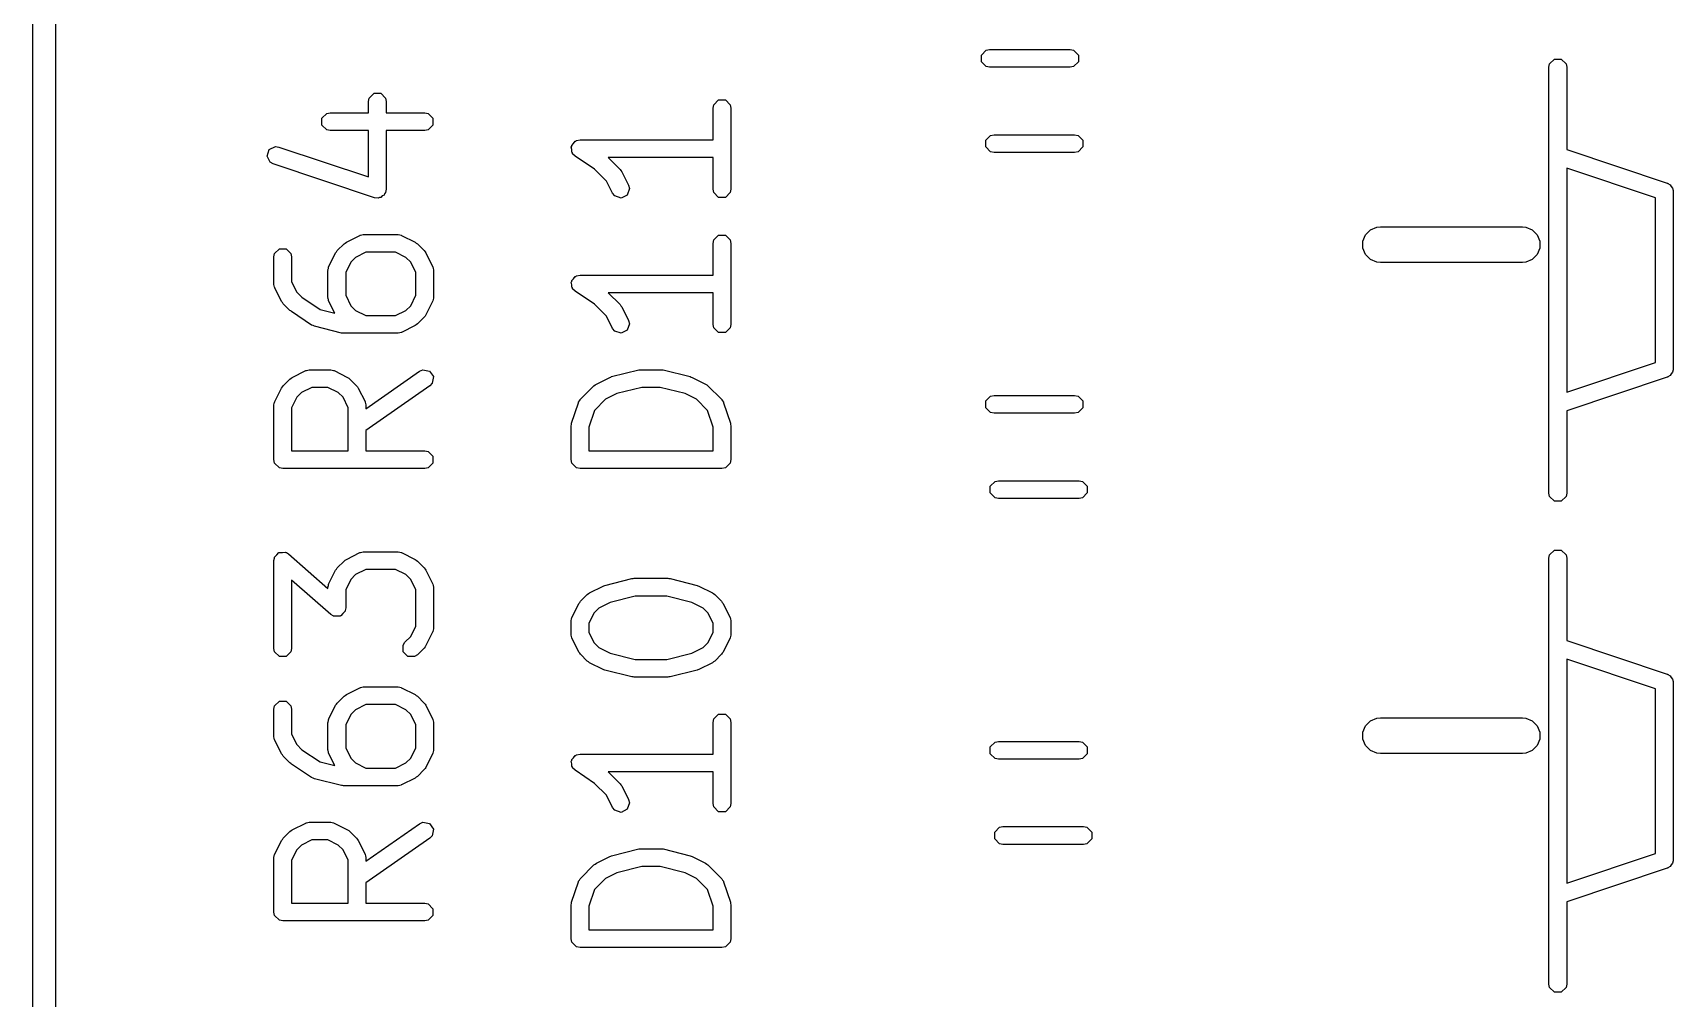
# Model space of a CAD drawing. Header units: inches. Extents: x 0 to 5.35, y 0.16 to 3.26.
# Drawn here: x 4.983 to 5.3469, y 1.6974 to 1.9116 of the extents above; entities that cross this region are included whole.
import ezdxf

# ---------------------------------------------------------------- set-up
doc = ezdxf.new("R2010")
doc.units = ezdxf.units.IN
doc.header["$MEASUREMENT"] = 0
doc.layers.add('BLACK', color=250, linetype='CONTINUOUS')

msp = doc.modelspace()

# ---------------------------------------------------------------- linework, layer by layer
at = {"layer": 'BLACK', "linetype": 'CONTINUOUS'}
for p, q in [((4.98797, 3.21953), (4.98797, 0.16047)), ((4.98297, 0.16297), (4.98297, 3.21703)), ((5.19342, 1.90667), (5.19448, 1.90774)), ((5.19448, 1.90774), (5.19523, 1.90789)), ((5.19523, 1.90789), (5.21311, 1.90789)), ((5.21311, 1.90789), (5.21387, 1.90774)), ((5.21387, 1.90774), (5.21493, 1.90667)), ((5.19342, 1.90517), (5.19342, 1.90667)), ((5.19448, 1.9041), (5.19342, 1.90517)), ((5.19523, 1.90395), (5.19448, 1.9041)), ((5.21311, 1.90395), (5.19523, 1.90395)), ((5.21387, 1.9041), (5.21311, 1.90395)), ((5.21493, 1.90517), (5.21387, 1.9041)), ((5.21493, 1.90667), (5.21493, 1.90517)), ((5.31933, 1.90396), (5.31948, 1.90472)), ((5.31933, 1.80948), (5.31933, 1.90396)), ((5.31948, 1.90472), (5.32055, 1.90578)), ((5.32055, 1.90578), (5.32205, 1.90578)), ((5.32205, 1.90578), (5.32312, 1.90472)), ((5.32312, 1.90472), (5.32327, 1.90396)), ((5.32327, 1.90396), (5.32327, 1.8857)), ((5.05745, 1.89638), (5.0576, 1.89713)), ((5.05745, 1.89385), (5.05745, 1.89638)), ((5.0576, 1.89713), (5.05867, 1.8982)), ((5.05867, 1.8982), (5.06017, 1.8982)), ((5.06017, 1.8982), (5.06124, 1.89713)), ((5.06124, 1.89713), (5.06139, 1.89638)), ((5.06139, 1.89638), (5.06139, 1.89385)), ((5.13404, 1.89563), (5.13511, 1.8967)), ((5.13511, 1.8967), (5.13662, 1.8967)), ((5.13662, 1.8967), (5.13768, 1.89563)), ((5.0471, 1.89263), (5.04817, 1.8937)), ((5.0471, 1.89113), (5.0471, 1.89263)), ((5.04817, 1.8937), (5.04892, 1.89385)), ((5.04892, 1.89385), (5.05745, 1.89385)), ((5.06139, 1.89385), (5.06992, 1.89385)), ((5.06992, 1.89385), (5.07067, 1.8937)), ((5.07067, 1.8937), (5.07174, 1.89263)), ((5.07174, 1.89263), (5.07174, 1.89113)), ((5.13389, 1.89488), (5.13404, 1.89563)), ((5.13389, 1.88785), (5.13389, 1.89488)), ((5.13768, 1.89563), (5.13783, 1.89488)), ((5.13783, 1.89488), (5.13783, 1.87688)), ((5.04817, 1.89006), (5.0471, 1.89113)), ((5.04892, 1.88991), (5.04817, 1.89006)), ((5.05745, 1.88991), (5.04892, 1.88991)), ((5.05745, 1.87961), (5.05745, 1.88991)), ((5.06992, 1.88991), (5.06139, 1.88991)), ((5.06139, 1.88991), (5.06139, 1.87688)), ((5.07067, 1.89006), (5.06992, 1.88991)), ((5.07174, 1.89113), (5.07067, 1.89006)), ((5.1944, 1.88778), (5.19546, 1.88884)), ((5.19546, 1.88884), (5.19622, 1.88899)), ((5.19622, 1.88899), (5.2141, 1.88899)), ((5.2141, 1.88899), (5.21485, 1.88884)), ((5.21485, 1.88884), (5.21592, 1.88778)), ((5.03496, 1.88424), (5.03543, 1.88567)), ((5.03543, 1.88567), (5.03678, 1.88634)), ((5.03678, 1.88634), (5.03754, 1.88625)), ((5.03754, 1.88625), (5.05745, 1.87961)), ((5.10243, 1.88626), (5.10255, 1.88643)), ((5.10255, 1.8857), (5.10243, 1.88626)), ((5.10255, 1.88663), (5.10295, 1.88704)), ((5.10255, 1.88643), (5.10255, 1.88663)), ((5.10255, 1.88513), (5.10255, 1.8857)), ((5.10269, 1.88498), (5.10255, 1.88513)), ((5.10295, 1.88704), (5.10327, 1.88752)), ((5.10327, 1.88752), (5.10347, 1.88755)), ((5.10347, 1.88755), (5.10361, 1.8877)), ((5.10361, 1.8877), (5.10437, 1.88785)), ((5.10437, 1.88785), (5.13389, 1.88785)), ((5.1944, 1.88627), (5.1944, 1.88778)), ((5.19546, 1.8852), (5.1944, 1.88627)), ((5.19622, 1.88505), (5.19546, 1.8852)), ((5.21485, 1.8852), (5.2141, 1.88505)), ((5.21592, 1.88627), (5.21485, 1.8852)), ((5.21592, 1.88778), (5.21592, 1.88627)), ((5.32327, 1.8857), (5.34554, 1.87827)), ((5.03563, 1.88289), (5.03496, 1.88424)), ((5.0363, 1.88251), (5.03563, 1.88289)), ((5.0588, 1.87501), (5.0363, 1.88251)), ((5.10273, 1.88478), (5.10269, 1.88498)), ((5.10327, 1.88424), (5.10273, 1.88478)), ((5.10761, 1.88135), (5.10327, 1.88424)), ((5.13389, 1.88391), (5.11062, 1.88391)), ((5.11062, 1.88391), (5.11326, 1.88127)), ((5.13389, 1.87688), (5.13389, 1.88391)), ((5.2141, 1.88505), (5.19622, 1.88505)), ((5.34295, 1.87499), (5.32327, 1.88155)), ((5.32327, 1.88155), (5.32327, 1.83189)), ((5.11025, 1.87871), (5.10761, 1.88135)), ((5.1116, 1.876), (5.11025, 1.87871)), ((5.11326, 1.88127), (5.11343, 1.88101)), ((5.11343, 1.88101), (5.11363, 1.88076)), ((5.11363, 1.88076), (5.11513, 1.87776)), ((5.34554, 1.87827), (5.34563, 1.87822)), ((5.34563, 1.87822), (5.34567, 1.87822)), ((5.34567, 1.87822), (5.34573, 1.87816)), ((5.34573, 1.87816), (5.34621, 1.87789)), ((5.34621, 1.87789), (5.34642, 1.87748)), ((5.05956, 1.87492), (5.0588, 1.87501)), ((5.05985, 1.87506), (5.05956, 1.87492)), ((5.06017, 1.87506), (5.05985, 1.87506)), ((5.0605, 1.87539), (5.06017, 1.87506)), ((5.06091, 1.87559), (5.0605, 1.87539)), ((5.06101, 1.8759), (5.06091, 1.87559)), ((5.06124, 1.87613), (5.06101, 1.8759)), ((5.06139, 1.87688), (5.06124, 1.87613)), ((5.11208, 1.87539), (5.1116, 1.876)), ((5.1135, 1.87492), (5.11208, 1.87539)), ((5.11485, 1.87559), (5.1135, 1.87492)), ((5.11533, 1.87702), (5.11485, 1.87559)), ((5.11513, 1.87776), (5.11533, 1.87702)), ((5.13404, 1.87613), (5.13389, 1.87688)), ((5.13511, 1.87506), (5.13404, 1.87613)), ((5.13662, 1.87506), (5.13511, 1.87506)), ((5.13768, 1.87613), (5.13662, 1.87506)), ((5.13783, 1.87688), (5.13768, 1.87613)), ((5.34295, 1.83845), (5.34295, 1.87499)), ((5.34642, 1.87748), (5.34674, 1.87716)), ((5.34674, 1.87716), (5.34685, 1.87662)), ((5.34685, 1.87662), (5.34688, 1.87654)), ((5.34688, 1.87654), (5.34687, 1.8765)), ((5.34687, 1.8765), (5.34689, 1.87641)), ((5.34689, 1.87641), (5.34689, 1.83704)), ((5.27866, 1.86678), (5.27974, 1.86787)), ((5.27974, 1.86787), (5.28116, 1.86846)), ((5.28116, 1.86846), (5.28193, 1.86853)), ((5.28193, 1.86853), (5.31343, 1.86853)), ((5.31343, 1.86853), (5.31419, 1.86846)), ((5.31419, 1.86846), (5.31561, 1.86787)), ((5.31561, 1.86787), (5.3167, 1.86678)), ((5.0366, 1.86264), (5.03767, 1.8637)), ((5.03767, 1.8637), (5.03917, 1.8637)), ((5.03917, 1.8637), (5.04024, 1.86264)), ((5.05035, 1.86301), (5.05053, 1.86327)), ((5.05053, 1.86327), (5.05203, 1.86477)), ((5.05203, 1.86477), (5.05229, 1.86495)), ((5.05229, 1.86495), (5.05254, 1.86514)), ((5.05254, 1.86514), (5.05554, 1.86664)), ((5.05554, 1.86664), (5.05563, 1.86667)), ((5.05563, 1.86667), (5.05567, 1.8667)), ((5.05567, 1.8667), (5.05597, 1.86676)), ((5.05597, 1.86676), (5.05628, 1.86685)), ((5.05628, 1.86685), (5.05632, 1.86683)), ((5.05632, 1.86683), (5.05642, 1.86685)), ((5.05642, 1.86685), (5.06392, 1.86685)), ((5.06392, 1.86685), (5.06401, 1.86683)), ((5.06401, 1.86683), (5.06406, 1.86685)), ((5.06406, 1.86685), (5.06436, 1.86676)), ((5.06436, 1.86676), (5.06467, 1.8667)), ((5.06467, 1.8667), (5.0647, 1.86667)), ((5.0647, 1.86667), (5.0648, 1.86664)), ((5.0648, 1.86664), (5.0678, 1.86514)), ((5.0678, 1.86514), (5.06805, 1.86495)), ((5.06805, 1.86495), (5.06831, 1.86477)), ((5.06831, 1.86477), (5.06981, 1.86327)), ((5.06981, 1.86327), (5.06998, 1.86301)), ((5.13389, 1.86488), (5.13404, 1.86564)), ((5.13389, 1.85785), (5.13389, 1.86488)), ((5.13404, 1.86564), (5.13511, 1.8667)), ((5.13511, 1.8667), (5.13662, 1.8667)), ((5.13662, 1.8667), (5.13768, 1.86564)), ((5.13768, 1.86564), (5.13783, 1.86488)), ((5.13783, 1.86488), (5.13783, 1.84688)), ((5.27807, 1.86536), (5.27866, 1.86678)), ((5.27807, 1.86383), (5.27807, 1.86536)), ((5.27866, 1.86241), (5.27807, 1.86383)), ((5.3167, 1.86678), (5.31729, 1.86536)), ((5.31729, 1.86383), (5.3167, 1.86241)), ((5.31729, 1.86536), (5.31729, 1.86383)), ((5.03645, 1.86188), (5.0366, 1.86264)), ((5.03645, 1.85588), (5.03645, 1.86188)), ((5.04024, 1.86264), (5.04039, 1.86188)), ((5.04039, 1.86188), (5.04039, 1.85635)), ((5.04854, 1.85933), (5.0486, 1.85964)), ((5.0486, 1.85964), (5.04863, 1.85967)), ((5.04863, 1.85967), (5.04866, 1.85976)), ((5.04866, 1.85976), (5.05016, 1.86276)), ((5.05016, 1.86276), (5.05035, 1.86301)), ((5.05354, 1.86072), (5.05239, 1.85842)), ((5.05459, 1.86176), (5.05354, 1.86072)), ((5.05688, 1.86291), (5.05459, 1.86176)), ((5.06345, 1.86291), (5.05688, 1.86291)), ((5.06575, 1.86176), (5.06345, 1.86291)), ((5.0668, 1.86072), (5.06575, 1.86176)), ((5.06795, 1.85842), (5.0668, 1.86072)), ((5.06998, 1.86301), (5.07018, 1.86276)), ((5.07018, 1.86276), (5.07168, 1.85976)), ((5.07168, 1.85976), (5.0717, 1.85967)), ((5.0717, 1.85967), (5.07174, 1.85964)), ((5.07174, 1.85964), (5.0718, 1.85933)), ((5.27974, 1.86132), (5.27866, 1.86241)), ((5.28116, 1.86073), (5.27974, 1.86132)), ((5.28193, 1.86066), (5.28116, 1.86073)), ((5.31343, 1.86066), (5.28193, 1.86066)), ((5.31419, 1.86073), (5.31343, 1.86066)), ((5.31561, 1.86132), (5.31419, 1.86073)), ((5.3167, 1.86241), (5.31561, 1.86132)), ((5.04039, 1.85635), (5.04154, 1.85405)), ((5.04845, 1.85888), (5.04847, 1.85898)), ((5.04845, 1.85288), (5.04845, 1.85888)), ((5.04846, 1.85902), (5.04854, 1.85933)), ((5.04847, 1.85898), (5.04846, 1.85902)), ((5.05239, 1.85842), (5.05239, 1.85335)), ((5.06795, 1.85335), (5.06795, 1.85842)), ((5.0718, 1.85933), (5.07188, 1.85902)), ((5.07188, 1.85902), (5.07187, 1.85898)), ((5.07187, 1.85898), (5.07189, 1.85888)), ((5.07189, 1.85888), (5.07189, 1.85288)), ((5.10243, 1.85627), (5.10255, 1.85643)), ((5.10255, 1.8557), (5.10243, 1.85627)), ((5.10255, 1.85664), (5.10295, 1.85704)), ((5.10255, 1.85643), (5.10255, 1.85664)), ((5.10295, 1.85704), (5.10327, 1.85752)), ((5.10327, 1.85752), (5.10347, 1.85756)), ((5.10347, 1.85756), (5.10361, 1.8577)), ((5.10361, 1.8577), (5.10437, 1.85785)), ((5.10437, 1.85785), (5.13389, 1.85785)), ((5.03647, 1.85579), (5.03645, 1.85588)), ((5.03646, 1.85574), (5.03647, 1.85579)), ((5.03654, 1.85544), (5.03646, 1.85574)), ((5.0366, 1.85513), (5.03654, 1.85544)), ((5.03663, 1.8551), (5.0366, 1.85513)), ((5.03666, 1.855), (5.03663, 1.8551)), ((5.03816, 1.852), (5.03666, 1.855)), ((5.04154, 1.85405), (5.04267, 1.85291)), ((5.04267, 1.85291), (5.04673, 1.85021)), ((5.04847, 1.85279), (5.04845, 1.85288)), ((5.04846, 1.85274), (5.04847, 1.85279)), ((5.04854, 1.85244), (5.04846, 1.85274)), ((5.0486, 1.85213), (5.04854, 1.85244)), ((5.05239, 1.85335), (5.05354, 1.85105)), ((5.0668, 1.85105), (5.06795, 1.85335)), ((5.0718, 1.85244), (5.07174, 1.85213)), ((5.07188, 1.85274), (5.0718, 1.85244)), ((5.07189, 1.85288), (5.07187, 1.85279)), ((5.07187, 1.85279), (5.07188, 1.85274)), ((5.10255, 1.85513), (5.10255, 1.8557)), ((5.10269, 1.85499), (5.10255, 1.85513)), ((5.10273, 1.85479), (5.10269, 1.85499)), ((5.10327, 1.85425), (5.10273, 1.85479)), ((5.10761, 1.85135), (5.10327, 1.85425)), ((5.13389, 1.85391), (5.11062, 1.85391)), ((5.11062, 1.85391), (5.11326, 1.85128)), ((5.13389, 1.84688), (5.13389, 1.85391)), ((5.03835, 1.85175), (5.03816, 1.852)), ((5.03853, 1.85149), (5.03835, 1.85175)), ((5.04003, 1.84999), (5.03853, 1.85149)), ((5.04019, 1.84988), (5.04003, 1.84999)), ((5.04033, 1.84975), (5.04019, 1.84988)), ((5.04483, 1.84675), (5.04033, 1.84975)), ((5.04673, 1.85021), (5.04996, 1.8494)), ((5.04863, 1.8521), (5.0486, 1.85213)), ((5.04866, 1.852), (5.04863, 1.8521)), ((5.04996, 1.8494), (5.04866, 1.852)), ((5.05354, 1.85105), (5.05459, 1.85)), ((5.05459, 1.85), (5.05688, 1.84885)), ((5.05688, 1.84885), (5.06345, 1.84885)), ((5.06345, 1.84885), (5.06575, 1.85)), ((5.06575, 1.85), (5.0668, 1.85105)), ((5.06998, 1.84875), (5.06981, 1.84849)), ((5.07018, 1.849), (5.06998, 1.84875)), ((5.07168, 1.852), (5.07018, 1.849)), ((5.0717, 1.8521), (5.07168, 1.852)), ((5.07174, 1.85213), (5.0717, 1.8521)), ((5.11025, 1.84872), (5.10761, 1.85135)), ((5.1116, 1.846), (5.11025, 1.84872)), ((5.11326, 1.85128), (5.11343, 1.85101)), ((5.11343, 1.85101), (5.11363, 1.85076)), ((5.11363, 1.85076), (5.11513, 1.84776)), ((5.04514, 1.84662), (5.04483, 1.84675)), ((5.04544, 1.84647), (5.04514, 1.84662)), ((5.05144, 1.84497), (5.04544, 1.84647)), ((5.06467, 1.84507), (5.06436, 1.845)), ((5.0647, 1.8451), (5.06467, 1.84507)), ((5.0648, 1.84512), (5.0647, 1.8451)), ((5.0678, 1.84662), (5.0648, 1.84512)), ((5.06805, 1.84682), (5.0678, 1.84662)), ((5.06831, 1.84699), (5.06805, 1.84682)), ((5.06981, 1.84849), (5.06831, 1.84699)), ((5.11208, 1.8454), (5.1116, 1.846)), ((5.1135, 1.84492), (5.11208, 1.8454)), ((5.11485, 1.84559), (5.1135, 1.84492)), ((5.11533, 1.84702), (5.11485, 1.84559)), ((5.11513, 1.84776), (5.11533, 1.84702)), ((5.13404, 1.84613), (5.13389, 1.84688)), ((5.13511, 1.84507), (5.13404, 1.84613)), ((5.13662, 1.84507), (5.13511, 1.84507)), ((5.13768, 1.84613), (5.13662, 1.84507)), ((5.13783, 1.84688), (5.13768, 1.84613)), ((5.05168, 1.84496), (5.05144, 1.84497)), ((5.05192, 1.84492), (5.05168, 1.84496)), ((5.06392, 1.84492), (5.05192, 1.84492)), ((5.06401, 1.84494), (5.06392, 1.84492)), ((5.06406, 1.84492), (5.06401, 1.84494)), ((5.06436, 1.845), (5.06406, 1.84492)), ((5.32327, 1.83189), (5.34295, 1.83845)), ((5.03853, 1.83328), (5.04003, 1.83478)), ((5.04003, 1.83478), (5.04029, 1.83495)), ((5.04029, 1.83495), (5.04054, 1.83515)), ((5.04054, 1.83515), (5.04354, 1.83665)), ((5.04354, 1.83665), (5.04364, 1.83667)), ((5.04364, 1.83667), (5.04367, 1.8367)), ((5.04367, 1.8367), (5.04398, 1.83677)), ((5.04398, 1.83677), (5.04428, 1.83685)), ((5.04428, 1.83685), (5.04432, 1.83684)), ((5.04432, 1.83684), (5.04442, 1.83685)), ((5.04442, 1.83685), (5.04892, 1.83685)), ((5.04892, 1.83685), (5.04902, 1.83684)), ((5.04902, 1.83684), (5.04906, 1.83685)), ((5.04906, 1.83685), (5.04936, 1.83677)), ((5.04936, 1.83677), (5.04967, 1.8367)), ((5.04967, 1.8367), (5.0497, 1.83667)), ((5.0497, 1.83667), (5.0498, 1.83665)), ((5.0498, 1.83665), (5.0528, 1.83515)), ((5.0528, 1.83515), (5.05305, 1.83495)), ((5.05305, 1.83495), (5.05331, 1.83478)), ((5.05331, 1.83478), (5.05481, 1.83328)), ((5.05689, 1.82817), (5.06879, 1.8365)), ((5.06879, 1.8365), (5.06949, 1.83681)), ((5.06949, 1.83681), (5.07098, 1.83655)), ((5.07098, 1.83655), (5.07184, 1.83531)), ((5.07184, 1.83531), (5.07158, 1.83383)), ((5.10799, 1.83365), (5.11098, 1.83515)), ((5.11098, 1.83515), (5.11119, 1.8352)), ((5.11119, 1.8352), (5.11139, 1.8353)), ((5.11139, 1.8353), (5.11739, 1.8368)), ((5.11739, 1.8368), (5.11763, 1.83681)), ((5.11763, 1.83681), (5.11786, 1.83685)), ((5.11786, 1.83685), (5.12236, 1.83685)), ((5.12236, 1.83685), (5.1226, 1.83681)), ((5.1226, 1.83681), (5.12284, 1.8368)), ((5.12284, 1.8368), (5.12884, 1.8353)), ((5.12884, 1.8353), (5.12904, 1.8352)), ((5.12904, 1.8352), (5.12924, 1.83515)), ((5.12924, 1.83515), (5.13224, 1.83365)), ((5.34554, 1.83517), (5.32327, 1.82774)), ((5.34563, 1.83522), (5.34554, 1.83517)), ((5.34567, 1.83522), (5.34563, 1.83522)), ((5.34573, 1.83528), (5.34567, 1.83522)), ((5.34621, 1.83555), (5.34573, 1.83528)), ((5.34642, 1.83596), (5.34621, 1.83555)), ((5.34674, 1.83628), (5.34642, 1.83596)), ((5.34685, 1.83682), (5.34674, 1.83628)), ((5.34688, 1.8369), (5.34685, 1.83682)), ((5.34689, 1.83704), (5.34687, 1.83694)), ((5.34687, 1.83694), (5.34688, 1.8369)), ((5.03666, 1.82977), (5.03816, 1.83277)), ((5.03816, 1.83277), (5.03835, 1.83302)), ((5.03835, 1.83302), (5.03853, 1.83328)), ((5.04154, 1.83072), (5.04039, 1.82842)), ((5.04259, 1.83177), (5.04154, 1.83072)), ((5.04488, 1.83292), (5.04259, 1.83177)), ((5.04846, 1.83292), (5.04488, 1.83292)), ((5.05075, 1.83177), (5.04846, 1.83292)), ((5.0518, 1.83072), (5.05075, 1.83177)), ((5.05295, 1.82842), (5.0518, 1.83072)), ((5.05481, 1.83328), (5.05499, 1.83302)), ((5.05499, 1.83302), (5.05518, 1.83277)), ((5.05518, 1.83277), (5.05668, 1.82977)), ((5.07105, 1.83327), (5.05689, 1.82336)), ((5.07158, 1.83383), (5.07105, 1.83327)), ((5.10447, 1.83028), (5.10747, 1.83328)), ((5.10747, 1.83328), (5.10774, 1.83345)), ((5.10774, 1.83345), (5.10799, 1.83365)), ((5.11255, 1.83153), (5.11003, 1.83027)), ((5.11811, 1.83292), (5.11255, 1.83153)), ((5.12212, 1.83292), (5.11811, 1.83292)), ((5.12768, 1.83153), (5.12212, 1.83292)), ((5.1302, 1.83027), (5.12768, 1.83153)), ((5.13224, 1.83365), (5.13249, 1.83345)), ((5.13249, 1.83345), (5.13275, 1.83328)), ((5.13275, 1.83328), (5.13575, 1.83028)), ((5.1944, 1.8299), (5.19546, 1.83097)), ((5.19546, 1.83097), (5.19622, 1.83112)), ((5.19622, 1.83112), (5.2141, 1.83112)), ((5.2141, 1.83112), (5.21485, 1.83097)), ((5.21485, 1.83097), (5.21592, 1.8299)), ((5.03645, 1.82889), (5.03647, 1.82898)), ((5.03645, 1.81689), (5.03645, 1.82889)), ((5.03646, 1.82903), (5.03654, 1.82933)), ((5.03647, 1.82898), (5.03646, 1.82903)), ((5.03654, 1.82933), (5.0366, 1.82964)), ((5.0366, 1.82964), (5.03663, 1.82967)), ((5.03663, 1.82967), (5.03666, 1.82977)), ((5.04039, 1.82842), (5.04039, 1.81886)), ((5.05295, 1.81886), (5.05295, 1.82842)), ((5.05668, 1.82977), (5.05671, 1.82967)), ((5.05671, 1.82967), (5.05674, 1.82964)), ((5.05674, 1.82964), (5.0568, 1.82933)), ((5.0568, 1.82933), (5.05688, 1.82903)), ((5.05688, 1.82903), (5.05687, 1.82898)), ((5.05687, 1.82898), (5.05689, 1.82889)), ((5.05689, 1.82889), (5.05689, 1.82817)), ((5.1025, 1.82501), (5.104, 1.82951)), ((5.104, 1.82951), (5.10405, 1.82959)), ((5.10405, 1.82964), (5.10422, 1.8299)), ((5.10405, 1.82959), (5.10405, 1.82964)), ((5.10422, 1.8299), (5.10438, 1.83018)), ((5.10438, 1.83018), (5.10442, 1.8302)), ((5.10442, 1.8302), (5.10447, 1.83028)), ((5.10759, 1.82782), (5.10633, 1.82407)), ((5.11003, 1.83027), (5.10759, 1.82782)), ((5.13264, 1.82782), (5.1302, 1.83027)), ((5.13389, 1.82407), (5.13264, 1.82782)), ((5.13575, 1.83028), (5.13581, 1.8302)), ((5.13581, 1.8302), (5.13585, 1.83018)), ((5.13585, 1.83018), (5.13601, 1.8299)), ((5.13601, 1.8299), (5.13618, 1.82964)), ((5.13618, 1.82964), (5.13618, 1.82959)), ((5.13618, 1.82959), (5.13623, 1.82951)), ((5.13623, 1.82951), (5.13773, 1.82501)), ((5.1944, 1.8284), (5.1944, 1.8299)), ((5.19546, 1.82733), (5.1944, 1.8284)), ((5.19622, 1.82718), (5.19546, 1.82733)), ((5.2141, 1.82718), (5.19622, 1.82718)), ((5.21485, 1.82733), (5.2141, 1.82718)), ((5.21592, 1.8284), (5.21485, 1.82733)), ((5.21592, 1.8299), (5.21592, 1.8284)), ((5.32327, 1.82774), (5.32327, 1.80948)), ((5.05689, 1.82336), (5.05689, 1.81886)), ((5.1024, 1.82439), (5.10246, 1.8247)), ((5.1024, 1.81689), (5.1024, 1.82439)), ((5.10246, 1.8247), (5.1025, 1.82501)), ((5.10633, 1.82407), (5.10633, 1.81886)), ((5.13389, 1.81886), (5.13389, 1.82407)), ((5.13773, 1.82501), (5.13777, 1.8247)), ((5.13777, 1.8247), (5.13783, 1.82439)), ((5.13783, 1.82439), (5.13783, 1.81689)), ((5.0366, 1.81613), (5.03645, 1.81689)), ((5.03767, 1.81507), (5.0366, 1.81613)), ((5.04039, 1.81886), (5.05295, 1.81886)), ((5.05689, 1.81886), (5.06992, 1.81886)), ((5.06992, 1.81886), (5.07067, 1.81871)), ((5.07067, 1.81871), (5.07174, 1.81764)), ((5.07174, 1.81613), (5.07067, 1.81507)), ((5.07174, 1.81764), (5.07174, 1.81613)), ((5.10255, 1.81613), (5.1024, 1.81689)), ((5.10361, 1.81507), (5.10255, 1.81613)), ((5.10633, 1.81886), (5.13389, 1.81886)), ((5.13768, 1.81613), (5.13662, 1.81507)), ((5.13783, 1.81689), (5.13768, 1.81613)), ((5.03842, 1.81492), (5.03767, 1.81507)), ((5.06992, 1.81492), (5.03842, 1.81492)), ((5.07067, 1.81507), (5.06992, 1.81492)), ((5.10437, 1.81492), (5.10361, 1.81507)), ((5.13586, 1.81492), (5.10437, 1.81492)), ((5.13662, 1.81507), (5.13586, 1.81492)), ((5.19538, 1.811), (5.19645, 1.81207)), ((5.19538, 1.8095), (5.19538, 1.811)), ((5.19645, 1.80843), (5.19538, 1.8095)), ((5.19645, 1.81207), (5.1972, 1.81222)), ((5.1972, 1.81222), (5.21508, 1.81222)), ((5.21508, 1.81222), (5.21583, 1.81207)), ((5.21583, 1.81207), (5.2169, 1.811)), ((5.2169, 1.8095), (5.21583, 1.80843)), ((5.2169, 1.811), (5.2169, 1.8095)), ((5.31948, 1.80872), (5.31933, 1.80948)), ((5.32055, 1.80766), (5.31948, 1.80872)), ((5.32312, 1.80872), (5.32205, 1.80766)), ((5.32327, 1.80948), (5.32312, 1.80872)), ((5.1972, 1.80828), (5.19645, 1.80843)), ((5.21508, 1.80828), (5.1972, 1.80828)), ((5.21583, 1.80843), (5.21508, 1.80828)), ((5.32205, 1.80766), (5.32055, 1.80766)), ((5.03645, 1.79448), (5.03656, 1.79503)), ((5.03645, 1.77499), (5.03645, 1.79448)), ((5.03656, 1.79512), (5.03658, 1.79515)), ((5.03656, 1.79503), (5.03656, 1.79512)), ((5.03658, 1.79515), (5.0366, 1.79524)), ((5.0366, 1.79524), (5.03709, 1.79573)), ((5.03709, 1.79573), (5.03755, 1.79625)), ((5.03755, 1.79625), (5.03762, 1.79625)), ((5.03762, 1.79625), (5.03767, 1.7963)), ((5.03767, 1.7963), (5.03836, 1.7963)), ((5.03836, 1.7963), (5.03905, 1.79635)), ((5.03905, 1.79635), (5.03913, 1.7963)), ((5.03913, 1.7963), (5.03917, 1.7963)), ((5.03917, 1.7963), (5.03923, 1.79625)), ((5.03923, 1.79625), (5.03972, 1.79597)), ((5.03972, 1.79597), (5.04845, 1.78832)), ((5.05053, 1.79288), (5.05203, 1.79438)), ((5.05203, 1.79438), (5.05229, 1.79455)), ((5.05229, 1.79455), (5.05254, 1.79475)), ((5.05254, 1.79475), (5.05554, 1.79625)), ((5.05554, 1.79625), (5.05563, 1.79627)), ((5.05563, 1.79627), (5.05567, 1.7963)), ((5.05567, 1.7963), (5.05597, 1.79636)), ((5.05597, 1.79636), (5.05628, 1.79645)), ((5.05628, 1.79645), (5.05632, 1.79643)), ((5.05632, 1.79643), (5.05642, 1.79645)), ((5.05642, 1.79645), (5.06392, 1.79645)), ((5.06392, 1.79645), (5.06401, 1.79643)), ((5.06401, 1.79643), (5.06406, 1.79645)), ((5.06406, 1.79645), (5.06436, 1.79636)), ((5.06436, 1.79636), (5.06467, 1.7963)), ((5.06467, 1.7963), (5.0647, 1.79627)), ((5.0647, 1.79627), (5.0648, 1.79625)), ((5.0648, 1.79625), (5.0678, 1.79475)), ((5.0678, 1.79475), (5.06805, 1.79455)), ((5.06805, 1.79455), (5.06831, 1.79438)), ((5.06831, 1.79438), (5.06981, 1.79288)), ((5.31933, 1.79501), (5.31948, 1.79577)), ((5.31933, 1.70053), (5.31933, 1.79501)), ((5.31948, 1.79577), (5.32055, 1.79683)), ((5.32055, 1.79683), (5.32205, 1.79683)), ((5.32205, 1.79683), (5.32312, 1.79577)), ((5.32312, 1.79577), (5.32327, 1.79501)), ((5.32327, 1.79501), (5.32327, 1.77675)), ((5.04866, 1.78937), (5.05016, 1.79237)), ((5.05016, 1.79237), (5.05035, 1.79261)), ((5.05035, 1.79261), (5.05053, 1.79288)), ((5.05459, 1.79137), (5.05354, 1.79032)), ((5.05688, 1.79252), (5.05459, 1.79137)), ((5.06345, 1.79252), (5.05688, 1.79252)), ((5.06575, 1.79137), (5.06345, 1.79252)), ((5.0668, 1.79032), (5.06575, 1.79137)), ((5.06981, 1.79288), (5.06998, 1.79261)), ((5.06998, 1.79261), (5.07018, 1.79237)), ((5.07018, 1.79237), (5.07168, 1.78937)), ((5.10989, 1.78899), (5.11589, 1.79049)), ((5.11589, 1.79049), (5.11613, 1.7905)), ((5.11613, 1.7905), (5.11636, 1.79055)), ((5.11636, 1.79055), (5.12386, 1.79055)), ((5.12386, 1.79055), (5.1241, 1.7905)), ((5.1241, 1.7905), (5.12434, 1.79049)), ((5.12434, 1.79049), (5.13034, 1.78899)), ((5.04912, 1.7825), (5.04039, 1.79015)), ((5.04039, 1.79015), (5.04039, 1.77499)), ((5.04845, 1.78849), (5.04847, 1.78858)), ((5.04845, 1.78832), (5.04845, 1.78849)), ((5.04846, 1.78862), (5.04854, 1.78893)), ((5.04847, 1.78858), (5.04846, 1.78862)), ((5.04854, 1.78893), (5.0486, 1.78924)), ((5.0486, 1.78924), (5.04863, 1.78927)), ((5.04863, 1.78927), (5.04866, 1.78937)), ((5.05354, 1.79032), (5.05239, 1.78802)), ((5.05239, 1.78802), (5.05239, 1.78399)), ((5.06795, 1.78802), (5.0668, 1.79032)), ((5.06795, 1.77995), (5.06795, 1.78802)), ((5.07168, 1.78937), (5.0717, 1.78927)), ((5.0717, 1.78927), (5.07174, 1.78924)), ((5.07174, 1.78924), (5.0718, 1.78893)), ((5.0718, 1.78893), (5.07188, 1.78862)), ((5.07188, 1.78862), (5.07187, 1.78858)), ((5.07187, 1.78858), (5.07189, 1.78849)), ((5.07189, 1.78849), (5.07189, 1.77949)), ((5.10447, 1.78547), (5.10597, 1.78697)), ((5.10597, 1.78697), (5.10624, 1.78715)), ((5.10624, 1.78715), (5.10649, 1.78734)), ((5.10649, 1.78734), (5.10948, 1.78884)), ((5.10948, 1.78884), (5.10969, 1.7889)), ((5.10969, 1.7889), (5.10989, 1.78899)), ((5.13034, 1.78899), (5.13054, 1.7889)), ((5.13054, 1.7889), (5.13074, 1.78884)), ((5.13074, 1.78884), (5.13374, 1.78734)), ((5.13374, 1.78734), (5.13399, 1.78715)), ((5.13399, 1.78715), (5.13425, 1.78697)), ((5.13425, 1.78697), (5.13575, 1.78547)), ((5.05224, 1.78323), (5.05175, 1.78274)), ((5.05226, 1.78332), (5.05224, 1.78323)), ((5.05228, 1.78336), (5.05226, 1.78332)), ((5.05239, 1.78399), (5.05228, 1.78344)), ((5.05228, 1.78344), (5.05228, 1.78336)), ((5.10261, 1.78196), (5.10411, 1.78496)), ((5.10411, 1.78496), (5.1043, 1.78521)), ((5.1043, 1.78521), (5.10447, 1.78547)), ((5.10853, 1.78396), (5.10748, 1.78291)), ((5.11105, 1.78522), (5.10853, 1.78396)), ((5.11661, 1.78661), (5.11105, 1.78522)), ((5.12362, 1.78661), (5.11661, 1.78661)), ((5.12918, 1.78522), (5.12362, 1.78661)), ((5.1317, 1.78396), (5.12918, 1.78522)), ((5.13274, 1.78291), (5.1317, 1.78396)), ((5.13575, 1.78547), (5.13593, 1.78521)), ((5.13593, 1.78521), (5.13612, 1.78496)), ((5.13612, 1.78496), (5.13762, 1.78196)), ((5.04961, 1.78223), (5.04912, 1.7825)), ((5.04967, 1.78217), (5.04961, 1.78223)), ((5.04971, 1.78217), (5.04967, 1.78217)), ((5.04979, 1.78212), (5.04971, 1.78217)), ((5.05048, 1.78217), (5.04979, 1.78212)), ((5.05117, 1.78217), (5.05048, 1.78217)), ((5.05122, 1.78222), (5.05117, 1.78217)), ((5.05129, 1.78222), (5.05122, 1.78222)), ((5.05175, 1.78274), (5.05129, 1.78222)), ((5.0668, 1.77765), (5.06795, 1.77995)), ((5.1024, 1.78122), (5.10249, 1.78152)), ((5.10242, 1.78118), (5.1024, 1.78122)), ((5.1024, 1.78108), (5.10242, 1.78118)), ((5.1024, 1.77808), (5.1024, 1.78108)), ((5.10249, 1.78152), (5.10255, 1.78183)), ((5.10255, 1.78183), (5.10258, 1.78187)), ((5.10258, 1.78187), (5.10261, 1.78196)), ((5.10748, 1.78291), (5.10633, 1.78062)), ((5.10633, 1.78062), (5.10633, 1.77855)), ((5.13389, 1.78062), (5.13274, 1.78291)), ((5.13389, 1.77855), (5.13389, 1.78062)), ((5.13762, 1.78196), (5.13765, 1.78187)), ((5.13765, 1.78187), (5.13768, 1.78183)), ((5.13768, 1.78183), (5.13774, 1.78152)), ((5.13774, 1.78152), (5.13783, 1.78122)), ((5.13783, 1.78122), (5.13781, 1.78118)), ((5.13781, 1.78118), (5.13783, 1.78108)), ((5.13783, 1.78108), (5.13783, 1.77808)), ((5.0651, 1.77574), (5.06553, 1.77638)), ((5.06553, 1.77638), (5.0668, 1.77765)), ((5.07168, 1.77861), (5.07018, 1.77561)), ((5.0717, 1.7787), (5.07168, 1.77861)), ((5.07174, 1.77873), (5.0717, 1.7787)), ((5.0718, 1.77904), (5.07174, 1.77873)), ((5.07188, 1.77935), (5.0718, 1.77904)), ((5.07189, 1.77949), (5.07187, 1.77939)), ((5.07187, 1.77939), (5.07188, 1.77935)), ((5.10242, 1.77798), (5.1024, 1.77808)), ((5.1024, 1.77794), (5.10242, 1.77798)), ((5.10249, 1.77764), (5.1024, 1.77794)), ((5.10255, 1.77733), (5.10249, 1.77764)), ((5.10258, 1.7773), (5.10255, 1.77733)), ((5.10261, 1.7772), (5.10258, 1.7773)), ((5.10411, 1.7742), (5.10261, 1.7772)), ((5.10633, 1.77855), (5.10748, 1.77625)), ((5.10748, 1.77625), (5.10853, 1.7752)), ((5.1317, 1.7752), (5.13274, 1.77625)), ((5.13274, 1.77625), (5.13389, 1.77855)), ((5.13762, 1.7772), (5.13612, 1.7742)), ((5.13765, 1.7773), (5.13762, 1.7772)), ((5.13768, 1.77733), (5.13765, 1.7773)), ((5.13774, 1.77764), (5.13768, 1.77733)), ((5.13783, 1.77794), (5.13774, 1.77764)), ((5.13783, 1.77808), (5.13781, 1.77798)), ((5.13781, 1.77798), (5.13783, 1.77794)), ((5.32327, 1.77675), (5.34554, 1.76932)), ((5.0366, 1.77423), (5.03645, 1.77499)), ((5.03767, 1.77317), (5.0366, 1.77423)), ((5.03917, 1.77317), (5.03767, 1.77317)), ((5.04024, 1.77423), (5.03917, 1.77317)), ((5.04039, 1.77499), (5.04024, 1.77423)), ((5.0651, 1.77423), (5.0651, 1.77574)), ((5.06616, 1.77317), (5.0651, 1.77423)), ((5.06767, 1.77317), (5.06616, 1.77317)), ((5.06831, 1.7736), (5.06767, 1.77317)), ((5.06981, 1.77509), (5.06831, 1.7736)), ((5.06998, 1.77536), (5.06981, 1.77509)), ((5.07018, 1.77561), (5.06998, 1.77536)), ((5.1043, 1.77395), (5.10411, 1.7742)), ((5.10447, 1.77369), (5.1043, 1.77395)), ((5.10597, 1.77219), (5.10447, 1.77369)), ((5.10853, 1.7752), (5.11105, 1.77394)), ((5.11105, 1.77394), (5.11661, 1.77255)), ((5.11661, 1.77255), (5.12362, 1.77255)), ((5.12362, 1.77255), (5.12918, 1.77394)), ((5.12918, 1.77394), (5.1317, 1.7752)), ((5.13575, 1.77369), (5.13425, 1.77219)), ((5.13593, 1.77395), (5.13575, 1.77369)), ((5.13612, 1.7742), (5.13593, 1.77395)), ((5.34295, 1.76604), (5.32327, 1.7726)), ((5.32327, 1.7726), (5.32327, 1.72294)), ((5.10624, 1.77201), (5.10597, 1.77219)), ((5.10649, 1.77182), (5.10624, 1.77201)), ((5.10948, 1.77032), (5.10649, 1.77182)), ((5.10969, 1.77026), (5.10948, 1.77032)), ((5.10989, 1.77017), (5.10969, 1.77026)), ((5.11589, 1.76867), (5.10989, 1.77017)), ((5.11613, 1.76866), (5.11589, 1.76867)), ((5.11636, 1.76861), (5.11613, 1.76866)), ((5.1241, 1.76866), (5.12386, 1.76861)), ((5.12434, 1.76867), (5.1241, 1.76866)), ((5.13034, 1.77017), (5.12434, 1.76867)), ((5.13054, 1.77026), (5.13034, 1.77017)), ((5.13074, 1.77032), (5.13054, 1.77026)), ((5.13374, 1.77182), (5.13074, 1.77032)), ((5.13399, 1.77201), (5.13374, 1.77182)), ((5.13425, 1.77219), (5.13399, 1.77201)), ((5.34554, 1.76932), (5.34563, 1.76927)), ((5.34563, 1.76927), (5.34567, 1.76927)), ((5.34567, 1.76927), (5.34573, 1.76921)), ((5.34573, 1.76921), (5.34621, 1.76894)), ((5.34621, 1.76894), (5.34642, 1.76853)), ((5.05254, 1.76475), (5.05554, 1.76625)), ((5.05554, 1.76625), (5.05563, 1.76628)), ((5.05563, 1.76628), (5.05567, 1.76631)), ((5.05567, 1.76631), (5.05597, 1.76637)), ((5.05597, 1.76637), (5.05628, 1.76645)), ((5.05628, 1.76645), (5.05632, 1.76644)), ((5.05632, 1.76644), (5.05642, 1.76646)), ((5.05642, 1.76646), (5.06392, 1.76646)), ((5.06392, 1.76646), (5.06401, 1.76644)), ((5.06401, 1.76644), (5.06406, 1.76645)), ((5.06406, 1.76645), (5.06436, 1.76637)), ((5.06436, 1.76637), (5.06467, 1.76631)), ((5.06467, 1.76631), (5.0647, 1.76628)), ((5.0647, 1.76628), (5.0648, 1.76625)), ((5.0648, 1.76625), (5.0678, 1.76475)), ((5.12386, 1.76861), (5.11636, 1.76861)), ((5.34295, 1.7295), (5.34295, 1.76604)), ((5.34642, 1.76853), (5.34674, 1.76821)), ((5.34674, 1.76821), (5.34685, 1.76767)), ((5.34685, 1.76767), (5.34688, 1.76759)), ((5.34688, 1.76759), (5.34687, 1.76755)), ((5.34687, 1.76755), (5.34689, 1.76745)), ((5.34689, 1.76745), (5.34689, 1.72808)), ((5.03645, 1.76149), (5.0366, 1.76224)), ((5.03645, 1.75549), (5.03645, 1.76149)), ((5.0366, 1.76224), (5.03767, 1.76331)), ((5.03767, 1.76331), (5.03917, 1.76331)), ((5.03917, 1.76331), (5.04024, 1.76224)), ((5.04024, 1.76224), (5.04039, 1.76149)), ((5.04039, 1.76149), (5.04039, 1.75595)), ((5.04866, 1.75937), (5.05016, 1.76237)), ((5.05016, 1.76237), (5.05035, 1.76262)), ((5.05035, 1.76262), (5.05053, 1.76288)), ((5.05053, 1.76288), (5.05203, 1.76438)), ((5.05203, 1.76438), (5.05229, 1.76456)), ((5.05229, 1.76456), (5.05254, 1.76475)), ((5.05459, 1.76137), (5.05354, 1.76032)), ((5.05688, 1.76252), (5.05459, 1.76137)), ((5.06345, 1.76252), (5.05688, 1.76252)), ((5.06575, 1.76137), (5.06345, 1.76252)), ((5.0668, 1.76032), (5.06575, 1.76137)), ((5.0678, 1.76475), (5.06805, 1.76456)), ((5.06805, 1.76456), (5.06831, 1.76438)), ((5.06831, 1.76438), (5.06981, 1.76288)), ((5.06981, 1.76288), (5.06998, 1.76262)), ((5.06998, 1.76262), (5.07018, 1.76237)), ((5.07018, 1.76237), (5.07168, 1.75937)), ((5.04845, 1.75849), (5.04847, 1.75859)), ((5.04845, 1.75249), (5.04845, 1.75849)), ((5.04846, 1.75863), (5.04854, 1.75893)), ((5.04847, 1.75859), (5.04846, 1.75863)), ((5.04854, 1.75893), (5.0486, 1.75924)), ((5.0486, 1.75924), (5.04863, 1.75927)), ((5.04863, 1.75927), (5.04866, 1.75937)), ((5.05354, 1.76032), (5.05239, 1.75802)), ((5.05239, 1.75802), (5.05239, 1.75295)), ((5.06795, 1.75802), (5.0668, 1.76032)), ((5.06795, 1.75295), (5.06795, 1.75802)), ((5.07168, 1.75937), (5.0717, 1.75927)), ((5.0717, 1.75927), (5.07174, 1.75924)), ((5.07174, 1.75924), (5.0718, 1.75893)), ((5.0718, 1.75893), (5.07188, 1.75863)), ((5.07188, 1.75863), (5.07187, 1.75859)), ((5.07187, 1.75859), (5.07189, 1.75849)), ((5.07189, 1.75849), (5.07189, 1.75249)), ((5.13389, 1.75858), (5.13404, 1.75934)), ((5.13389, 1.75155), (5.13389, 1.75858)), ((5.13404, 1.75934), (5.13511, 1.7604)), ((5.13511, 1.7604), (5.13662, 1.7604)), ((5.13662, 1.7604), (5.13768, 1.75934)), ((5.13768, 1.75934), (5.13783, 1.75858)), ((5.13783, 1.75858), (5.13783, 1.74059)), ((5.27807, 1.75641), (5.27866, 1.75783)), ((5.27866, 1.75783), (5.27974, 1.75892)), ((5.27974, 1.75892), (5.28116, 1.7595)), ((5.28116, 1.7595), (5.28193, 1.75958)), ((5.28193, 1.75958), (5.31343, 1.75958)), ((5.31343, 1.75958), (5.31419, 1.7595)), ((5.31419, 1.7595), (5.31561, 1.75892)), ((5.31561, 1.75892), (5.3167, 1.75783)), ((5.3167, 1.75783), (5.31729, 1.75641)), ((5.03647, 1.75539), (5.03645, 1.75549)), ((5.03646, 1.75535), (5.03647, 1.75539)), ((5.03654, 1.75505), (5.03646, 1.75535)), ((5.0366, 1.75474), (5.03654, 1.75505)), ((5.03663, 1.7547), (5.0366, 1.75474)), ((5.03666, 1.75461), (5.03663, 1.7547)), ((5.03816, 1.75161), (5.03666, 1.75461)), ((5.04039, 1.75595), (5.04154, 1.75366)), ((5.19538, 1.75313), (5.19645, 1.7542)), ((5.19645, 1.7542), (5.1972, 1.75435)), ((5.1972, 1.75435), (5.21508, 1.75435)), ((5.21508, 1.75435), (5.21583, 1.7542)), ((5.21583, 1.7542), (5.2169, 1.75313)), ((5.27807, 1.75488), (5.27807, 1.75641)), ((5.27866, 1.75346), (5.27807, 1.75488)), ((5.31729, 1.75488), (5.3167, 1.75346)), ((5.31729, 1.75641), (5.31729, 1.75488)), ((5.03835, 1.75136), (5.03816, 1.75161)), ((5.03853, 1.7511), (5.03835, 1.75136)), ((5.04003, 1.7496), (5.03853, 1.7511)), ((5.04154, 1.75366), (5.04267, 1.75252)), ((5.04267, 1.75252), (5.04673, 1.74982)), ((5.04847, 1.75239), (5.04845, 1.75249)), ((5.04846, 1.75235), (5.04847, 1.75239)), ((5.04854, 1.75205), (5.04846, 1.75235)), ((5.0486, 1.75174), (5.04854, 1.75205)), ((5.04863, 1.7517), (5.0486, 1.75174)), ((5.04866, 1.75161), (5.04863, 1.7517)), ((5.04996, 1.74901), (5.04866, 1.75161)), ((5.05239, 1.75295), (5.05354, 1.75066)), ((5.05354, 1.75066), (5.05459, 1.74961)), ((5.06575, 1.74961), (5.0668, 1.75066)), ((5.0668, 1.75066), (5.06795, 1.75295)), ((5.07168, 1.75161), (5.07018, 1.74861)), ((5.0717, 1.7517), (5.07168, 1.75161)), ((5.07174, 1.75174), (5.0717, 1.7517)), ((5.0718, 1.75205), (5.07174, 1.75174)), ((5.07188, 1.75235), (5.0718, 1.75205)), ((5.07189, 1.75249), (5.07187, 1.75239)), ((5.07187, 1.75239), (5.07188, 1.75235)), ((5.10255, 1.75034), (5.10295, 1.75074)), ((5.10295, 1.75074), (5.10327, 1.75122)), ((5.10327, 1.75122), (5.10347, 1.75126)), ((5.10347, 1.75126), (5.10361, 1.7514)), ((5.10361, 1.7514), (5.10437, 1.75155)), ((5.10437, 1.75155), (5.13389, 1.75155)), ((5.19538, 1.75162), (5.19538, 1.75313)), ((5.19645, 1.75056), (5.19538, 1.75162)), ((5.1972, 1.75041), (5.19645, 1.75056)), ((5.21583, 1.75056), (5.21508, 1.75041)), ((5.2169, 1.75162), (5.21583, 1.75056)), ((5.2169, 1.75313), (5.2169, 1.75162)), ((5.27974, 1.75237), (5.27866, 1.75346)), ((5.28116, 1.75178), (5.27974, 1.75237)), ((5.28193, 1.75171), (5.28116, 1.75178)), ((5.31343, 1.75171), (5.28193, 1.75171)), ((5.31419, 1.75178), (5.31343, 1.75171)), ((5.31561, 1.75237), (5.31419, 1.75178)), ((5.3167, 1.75346), (5.31561, 1.75237)), ((5.04019, 1.74949), (5.04003, 1.7496)), ((5.04033, 1.74935), (5.04019, 1.74949)), ((5.04483, 1.74635), (5.04033, 1.74935)), ((5.04673, 1.74982), (5.04996, 1.74901)), ((5.05459, 1.74961), (5.05688, 1.74846)), ((5.05688, 1.74846), (5.06345, 1.74846)), ((5.06345, 1.74846), (5.06575, 1.74961)), ((5.06981, 1.7481), (5.06831, 1.7466)), ((5.06998, 1.74836), (5.06981, 1.7481)), ((5.07018, 1.74861), (5.06998, 1.74836)), ((5.10243, 1.74997), (5.10255, 1.75013)), ((5.10255, 1.7494), (5.10243, 1.74997)), ((5.10255, 1.75013), (5.10255, 1.75034)), ((5.10255, 1.74883), (5.10255, 1.7494)), ((5.10269, 1.74869), (5.10255, 1.74883)), ((5.10273, 1.74849), (5.10269, 1.74869)), ((5.10327, 1.74795), (5.10273, 1.74849)), ((5.10761, 1.74505), (5.10327, 1.74795)), ((5.13389, 1.74762), (5.11062, 1.74762)), ((5.11062, 1.74762), (5.11326, 1.74498)), ((5.13389, 1.74059), (5.13389, 1.74762)), ((5.21508, 1.75041), (5.1972, 1.75041)), ((5.04514, 1.74622), (5.04483, 1.74635)), ((5.04544, 1.74608), (5.04514, 1.74622)), ((5.05144, 1.74458), (5.04544, 1.74608)), ((5.05168, 1.74457), (5.05144, 1.74458)), ((5.05192, 1.74452), (5.05168, 1.74457)), ((5.06392, 1.74452), (5.05192, 1.74452)), ((5.06401, 1.74454), (5.06392, 1.74452)), ((5.06406, 1.74453), (5.06401, 1.74454)), ((5.06436, 1.74461), (5.06406, 1.74453)), ((5.06467, 1.74467), (5.06436, 1.74461)), ((5.0647, 1.7447), (5.06467, 1.74467)), ((5.0648, 1.74473), (5.0647, 1.7447)), ((5.0678, 1.74623), (5.0648, 1.74473)), ((5.06805, 1.74642), (5.0678, 1.74623)), ((5.06831, 1.7466), (5.06805, 1.74642)), ((5.11025, 1.74242), (5.10761, 1.74505)), ((5.11326, 1.74498), (5.11343, 1.74471)), ((5.11343, 1.74471), (5.11363, 1.74447)), ((5.11363, 1.74447), (5.11513, 1.74147)), ((5.1116, 1.7397), (5.11025, 1.74242)), ((5.11208, 1.7391), (5.1116, 1.7397)), ((5.11533, 1.74072), (5.11485, 1.7393)), ((5.11513, 1.74147), (5.11533, 1.74072)), ((5.13404, 1.73983), (5.13389, 1.74059)), ((5.13511, 1.73877), (5.13404, 1.73983)), ((5.13768, 1.73983), (5.13662, 1.73877)), ((5.13783, 1.74059), (5.13768, 1.73983)), ((5.04054, 1.73475), (5.04354, 1.73625)), ((5.04354, 1.73625), (5.04364, 1.73628)), ((5.04364, 1.73628), (5.04367, 1.73631)), ((5.04367, 1.73631), (5.04398, 1.73637)), ((5.04398, 1.73637), (5.04428, 1.73646)), ((5.04428, 1.73646), (5.04432, 1.73644)), ((5.04432, 1.73644), (5.04442, 1.73646)), ((5.04442, 1.73646), (5.04892, 1.73646)), ((5.04892, 1.73646), (5.04902, 1.73644)), ((5.04902, 1.73644), (5.04906, 1.73646)), ((5.04906, 1.73646), (5.04936, 1.73637)), ((5.04936, 1.73637), (5.04967, 1.73631)), ((5.04967, 1.73631), (5.0497, 1.73628)), ((5.0497, 1.73628), (5.0498, 1.73625)), ((5.0498, 1.73625), (5.0528, 1.73475)), ((5.05689, 1.72777), (5.06879, 1.7361)), ((5.06879, 1.7361), (5.06949, 1.73641)), ((5.06949, 1.73641), (5.07098, 1.73615)), ((5.07098, 1.73615), (5.07184, 1.73492)), ((5.1135, 1.73862), (5.11208, 1.7391)), ((5.11485, 1.7393), (5.1135, 1.73862)), ((5.13662, 1.73877), (5.13511, 1.73877)), ((5.03666, 1.72937), (5.03816, 1.73237)), ((5.03816, 1.73237), (5.03835, 1.73262)), ((5.03835, 1.73262), (5.03853, 1.73288)), ((5.03853, 1.73288), (5.04003, 1.73438)), ((5.04003, 1.73438), (5.04029, 1.73456)), ((5.04029, 1.73456), (5.04054, 1.73475)), ((5.04488, 1.73252), (5.04259, 1.73137)), ((5.04846, 1.73252), (5.04488, 1.73252)), ((5.05075, 1.73137), (5.04846, 1.73252)), ((5.0528, 1.73475), (5.05305, 1.73456)), ((5.05305, 1.73456), (5.05331, 1.73438)), ((5.05331, 1.73438), (5.05481, 1.73288)), ((5.05481, 1.73288), (5.05499, 1.73262)), ((5.05499, 1.73262), (5.05518, 1.73237)), ((5.05518, 1.73237), (5.05668, 1.72937)), ((5.07105, 1.73288), (5.05689, 1.72297)), ((5.07158, 1.73343), (5.07105, 1.73288)), ((5.07184, 1.73492), (5.07158, 1.73343)), ((5.19637, 1.73423), (5.19743, 1.7353)), ((5.19637, 1.73273), (5.19637, 1.73423)), ((5.19743, 1.73166), (5.19637, 1.73273)), ((5.19743, 1.7353), (5.19819, 1.73545)), ((5.19819, 1.73545), (5.21607, 1.73545)), ((5.21607, 1.73545), (5.21682, 1.7353)), ((5.21682, 1.7353), (5.21788, 1.73423)), ((5.21788, 1.73273), (5.21682, 1.73166)), ((5.21788, 1.73423), (5.21788, 1.73273)), ((5.03646, 1.72863), (5.03654, 1.72894)), ((5.03647, 1.72859), (5.03646, 1.72863)), ((5.03654, 1.72894), (5.0366, 1.72925)), ((5.0366, 1.72925), (5.03663, 1.72928)), ((5.03663, 1.72928), (5.03666, 1.72937)), ((5.04154, 1.73033), (5.04039, 1.72803)), ((5.04259, 1.73137), (5.04154, 1.73033)), ((5.0518, 1.73033), (5.05075, 1.73137)), ((5.05295, 1.72803), (5.0518, 1.73033)), ((5.05668, 1.72937), (5.05671, 1.72928)), ((5.05671, 1.72928), (5.05674, 1.72925)), ((5.05674, 1.72925), (5.0568, 1.72894)), ((5.0568, 1.72894), (5.05688, 1.72863)), ((5.05688, 1.72863), (5.05687, 1.72859)), ((5.10799, 1.72735), (5.11098, 1.72885)), ((5.11098, 1.72885), (5.11119, 1.7289)), ((5.11119, 1.7289), (5.11139, 1.729)), ((5.11139, 1.729), (5.11739, 1.7305)), ((5.11739, 1.7305), (5.11763, 1.73051)), ((5.11763, 1.73051), (5.11786, 1.73056)), ((5.11786, 1.73056), (5.12236, 1.73056)), ((5.12236, 1.73056), (5.1226, 1.73051)), ((5.1226, 1.73051), (5.12284, 1.7305)), ((5.12284, 1.7305), (5.12884, 1.729)), ((5.12884, 1.729), (5.12904, 1.7289)), ((5.12904, 1.7289), (5.12924, 1.72885)), ((5.12924, 1.72885), (5.13224, 1.72735)), ((5.19819, 1.73151), (5.19743, 1.73166)), ((5.21607, 1.73151), (5.19819, 1.73151)), ((5.21682, 1.73166), (5.21607, 1.73151)), ((5.32327, 1.72294), (5.34295, 1.7295)), ((5.03645, 1.72849), (5.03647, 1.72859)), ((5.03645, 1.71649), (5.03645, 1.72849)), ((5.04039, 1.72803), (5.04039, 1.71846)), ((5.05295, 1.71846), (5.05295, 1.72803)), ((5.05687, 1.72859), (5.05689, 1.72849)), ((5.05689, 1.72849), (5.05689, 1.72777)), ((5.10447, 1.72398), (5.10747, 1.72698)), ((5.10747, 1.72698), (5.10774, 1.72715)), ((5.10774, 1.72715), (5.10799, 1.72735)), ((5.11255, 1.72523), (5.11003, 1.72397)), ((5.11811, 1.72662), (5.11255, 1.72523)), ((5.12212, 1.72662), (5.11811, 1.72662)), ((5.12768, 1.72523), (5.12212, 1.72662)), ((5.1302, 1.72397), (5.12768, 1.72523)), ((5.13224, 1.72735), (5.13249, 1.72715)), ((5.13249, 1.72715), (5.13275, 1.72698)), ((5.13275, 1.72698), (5.13575, 1.72398)), ((5.34554, 1.72622), (5.32327, 1.71879)), ((5.34563, 1.72627), (5.34554, 1.72622)), ((5.34567, 1.72627), (5.34563, 1.72627)), ((5.34573, 1.72633), (5.34567, 1.72627)), ((5.34621, 1.7266), (5.34573, 1.72633)), ((5.34642, 1.72701), (5.34621, 1.7266)), ((5.34674, 1.72733), (5.34642, 1.72701)), ((5.34685, 1.72787), (5.34674, 1.72733)), ((5.34688, 1.72795), (5.34685, 1.72787)), ((5.34689, 1.72808), (5.34687, 1.72799)), ((5.34687, 1.72799), (5.34688, 1.72795)), ((5.05689, 1.72297), (5.05689, 1.71846)), ((5.1025, 1.71871), (5.104, 1.72321)), ((5.104, 1.72321), (5.10405, 1.7233)), ((5.10405, 1.72334), (5.10422, 1.7236)), ((5.10405, 1.7233), (5.10405, 1.72334)), ((5.10422, 1.7236), (5.10438, 1.72388)), ((5.10438, 1.72388), (5.10442, 1.7239)), ((5.10442, 1.7239), (5.10447, 1.72398)), ((5.10759, 1.72152), (5.10633, 1.71777)), ((5.11003, 1.72397), (5.10759, 1.72152)), ((5.13264, 1.72152), (5.1302, 1.72397)), ((5.13389, 1.71777), (5.13264, 1.72152)), ((5.13575, 1.72398), (5.13581, 1.7239)), ((5.13581, 1.7239), (5.13585, 1.72388)), ((5.13585, 1.72388), (5.13601, 1.7236)), ((5.13601, 1.7236), (5.13618, 1.72334)), ((5.13618, 1.72334), (5.13618, 1.7233)), ((5.13618, 1.7233), (5.13623, 1.72321)), ((5.13623, 1.72321), (5.13773, 1.71871)), ((5.04039, 1.71846), (5.05295, 1.71846)), ((5.05689, 1.71846), (5.06992, 1.71846)), ((5.06992, 1.71846), (5.07067, 1.71831)), ((5.07067, 1.71831), (5.07174, 1.71725)), ((5.1024, 1.71809), (5.10246, 1.7184)), ((5.1024, 1.71059), (5.1024, 1.71809)), ((5.10246, 1.7184), (5.1025, 1.71871)), ((5.10633, 1.71777), (5.10633, 1.71256)), ((5.13389, 1.71256), (5.13389, 1.71777)), ((5.13773, 1.71871), (5.13777, 1.7184)), ((5.13777, 1.7184), (5.13783, 1.71809)), ((5.13783, 1.71809), (5.13783, 1.71059)), ((5.32327, 1.71879), (5.32327, 1.70053)), ((5.0366, 1.71574), (5.03645, 1.71649)), ((5.03767, 1.71468), (5.0366, 1.71574)), ((5.03842, 1.71453), (5.03767, 1.71468)), ((5.06992, 1.71453), (5.03842, 1.71453)), ((5.07067, 1.71468), (5.06992, 1.71453)), ((5.07174, 1.71574), (5.07067, 1.71468)), ((5.07174, 1.71725), (5.07174, 1.71574)), ((5.10255, 1.70984), (5.1024, 1.71059)), ((5.10633, 1.71256), (5.13389, 1.71256)), ((5.13783, 1.71059), (5.13768, 1.70984)), ((5.10361, 1.70877), (5.10255, 1.70984)), ((5.10437, 1.70862), (5.10361, 1.70877)), ((5.13586, 1.70862), (5.10437, 1.70862)), ((5.13662, 1.70877), (5.13586, 1.70862)), ((5.13768, 1.70984), (5.13662, 1.70877)), ((5.31948, 1.69977), (5.31933, 1.70053)), ((5.32055, 1.69871), (5.31948, 1.69977)), ((5.32312, 1.69977), (5.32205, 1.69871)), ((5.32327, 1.70053), (5.32312, 1.69977)), ((5.32205, 1.69871), (5.32055, 1.69871))]:
    msp.add_line(p, q, dxfattribs=at)

doc.saveas('drawing.dxf')
